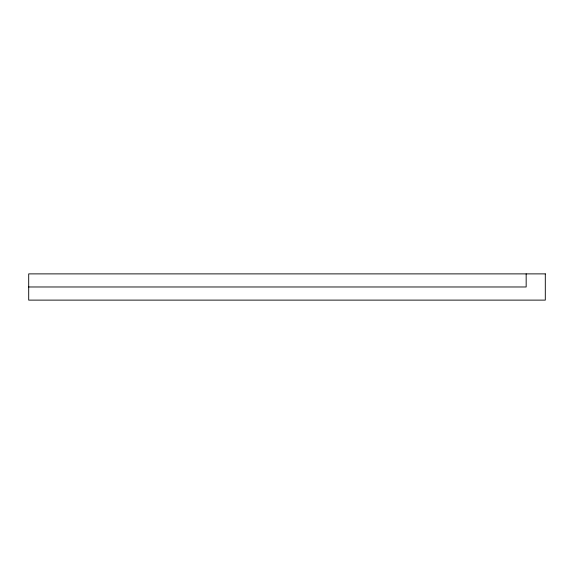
<?xml version="1.0" encoding="UTF-8"?>
<svg xmlns="http://www.w3.org/2000/svg" width="574" height="574" viewBox="0 0 574 574"><rect width="100%" height="100%" fill="white"/><g stroke="black" fill="none" stroke-linecap="round" stroke-linejoin="round"><path stroke-width="0.86" d="M28.7 286.978L526.164 286.978L526.164 273.884M545.3 273.884L28.7 273.884L28.7 300.116L545.3 300.116L545.3 273.884"/></g></svg>
